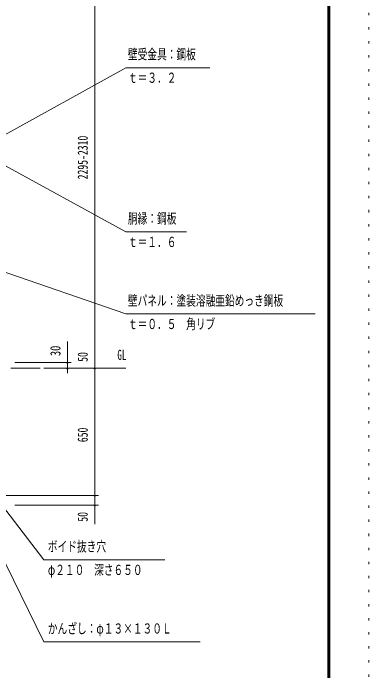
# Model space of a CAD drawing. Units: millimetres, scale not verified. Extents: x -26656 to 26658, y -10500 to 10500.
# Drawn here: x 22102 to 26658, y -2775 to 5638 of the extents above; entities that cross this region are included whole.
import ezdxf
from ezdxf.enums import TextEntityAlignment as Align

# ---------------------------------------------------------------- set-up
doc = ezdxf.new("R2010")
doc.units = ezdxf.units.MM
doc.header["$LTSCALE"] = 60
doc.linetypes.add('USER4', pattern=[3, 0.5, -2.5])
for name, color, linetype, lineweight in [('0-6_2-02BOLD', 7, 'Continuous', 18), ('0-A_2-52DIM', 3, 'Continuous', 18), ('0-C_F-F1PAPER', 5, 'Continuous', 18), ('0-D_F-E_J_ADD', 5, 'USER4', 18)]:
    doc.layers.add(name, color=color, linetype=linetype, lineweight=lineweight)
doc.styles.add('ＭＳ ゴシック', font='')
doc.styles.get('ＭＳ ゴシック').set_extended_font_data('MS Gothic')

msp = doc.modelspace()

# ---------------------------------------------------------------- linework, layer by layer
at = {"layer": '0-6_2-02BOLD'}
msp.add_line((22446.84, 1094.93), (22071.84, 1094.93), dxfattribs=at)
at = {"layer": '0-A_2-52DIM'}
for p, q in [((23146.84, -900.07), (23146.84, 7297.43)), ((23546.84, 4939.93), (21621.13, 3875.22)), ((23546.84, 4939.93), (24621.84, 4939.93)), ((23546.84, 2839.93), (21744.11, 3823.93)), ((23546.84, 2839.93), (24321.84, 2839.93)), ((23546.84, 1789.93), (21070.56, 2640.96)), ((23546.84, 1789.93), (25971.84, 1789.93)), ((22796.84, 1032.16), (22796.84, 1439.93)), ((22121.84, 1169.93), (22846.84, 1169.93)), ((22496.84, 1094.93), (23546.84, 1094.93)), ((22806.84, 1169.93), (22786.84, 1169.93)), ((22806.84, 1094.93), (22786.84, 1094.93)), ((23156.84, 1094.93), (23136.84, 1094.93)), ((21454.38, -287.37), (22496.84, -2405.07)), ((21652.49, -261.65), (22496.84, -1355.07)), ((21746.84, -530.07), (23196.84, -530.07)), ((23156.83, -530.07), (23136.83, -530.07)), ((22121.84, -655.07), (23196.84, -655.07)), ((23156.83, -655.07), (23136.83, -655.07)), ((24046.84, -1355.07), (22496.84, -1355.07)), ((22496.84, -2405.07), (24496.84, -2405.07))]:
    msp.add_line(p, q, dxfattribs=at)
for centre in [(22796.84, 1169.93), (22796.84, 1094.93), (23146.84, 1094.93), (23146.83, -530.07), (23146.83, -655.07)]:
    msp.add_arc(centre, 10, 180, 0, dxfattribs=at)
at = {"layer": '0-C_F-F1PAPER'}
for p, q in [((26153.25, -9995), (26153.25, 10095)), ((26155.75, -9997.5), (26155.75, 10097.5)), ((26133.25, -9975), (26133.25, 10075)), ((26143.25, -9985), (26143.25, 10085)), ((26148.25, -9990), (26148.25, 10090))]:
    msp.add_line(p, q, dxfattribs=at)
for points in [[(-2541.75, -10000), (26158.25, -10000), (26158.25, 10100)], [(-2534.25, 10092.5), (-2534.25, -9992.5), (26150.75, -9992.5), (26150.75, 10092.5)], [(-2529.25, 10087.5), (-2529.25, -9987.5), (26145.75, -9987.5), (26145.75, 10087.5)], [(-2524.25, 10082.5), (-2524.25, -9982.5), (26140.75, -9982.5), (26140.75, 10082.5)], [(-2521.75, 10080), (-2521.75, -9980), (26138.25, -9980), (26138.25, 10080)], [(-2519.25, 10077.5), (-2519.25, -9977.5), (26135.75, -9977.5), (26135.75, 10077.5)]]:
    msp.add_lwpolyline(points, dxfattribs=at)
at = {"layer": '0-D_F-E_J_ADD'}
msp.add_line((26658.25, 10500), (26658.25, -10500), dxfattribs=at)

# ---------------------------------------------------------------- texts
at = {"layer": '0-A_2-52DIM', "color": 7, "style": 'ＭＳ ゴシック'}
for s, width, p in [('壁受金具：鋼板', 0.7, (23571.84, 5007.69)), ('ｔ＝３．２', 0.7, (23571.84, 4707.69)), ('胴縁：鋼板', 0.7, (23571.84, 2907.69)), ('ｔ＝１．６', 0.7, (23571.84, 2607.69)), ('壁パネル：塗装溶融亜鉛めっき鋼板', 0.7, (23571.84, 1857.69)), ('ｔ＝０．５\u3000角リブ', 0.7, (23571.84, 1557.69)), ('GL', 0.65, (23436.84, 1162.7)), ('ボイド抜き穴', 0.7, (22546.84, -1287.3)), ('φ２１０\u3000深さ６５０', 0.7, (22546.84, -1587.3)), ('かんざし：φ１３×１３０Ｌ', 0.7, (22546.84, -2337.3))]:
    msp.add_text(s, height=130.2, dxfattribs=dict(at, width=width)).set_placement(p, align=Align.BOTTOM_LEFT)
for s, width, p in [('2295-2310', 0.7, (23096.84, 3512.04)), ('30', 0.75, (22746.84, 1251.62)), ('50', 0.7, (23096.84, 1178.21)), ('650', 0.7, (23096.83, 150.49)), ('50', 0.7, (23096.83, -866.79))]:
    msp.add_text(s, height=130.2, rotation=90, dxfattribs=dict(at, width=width)).set_placement(p, align=Align.BOTTOM_LEFT)

doc.saveas('drawing.dxf')
